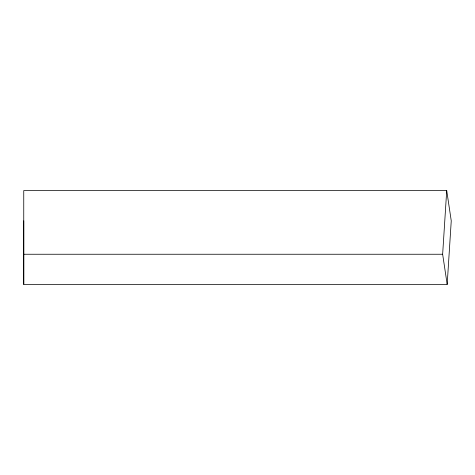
<?xml version="1.0" encoding="UTF-8"?>
<svg xmlns="http://www.w3.org/2000/svg" width="475" height="475" viewBox="0 0 475 475"><rect width="100%" height="100%" fill="white"/><g stroke="black" fill="none" stroke-linecap="round" stroke-linejoin="round"><path stroke-width="0.71" d="M23.75 284.406L23.75 190.588L446.714 190.588L451.25 220.839L447.177 284.412L23.75 284.406L23.75 220.839M447.177 284.412L442.647 254.25L446.714 190.588M23.75 254.25L442.647 254.25"/></g></svg>
